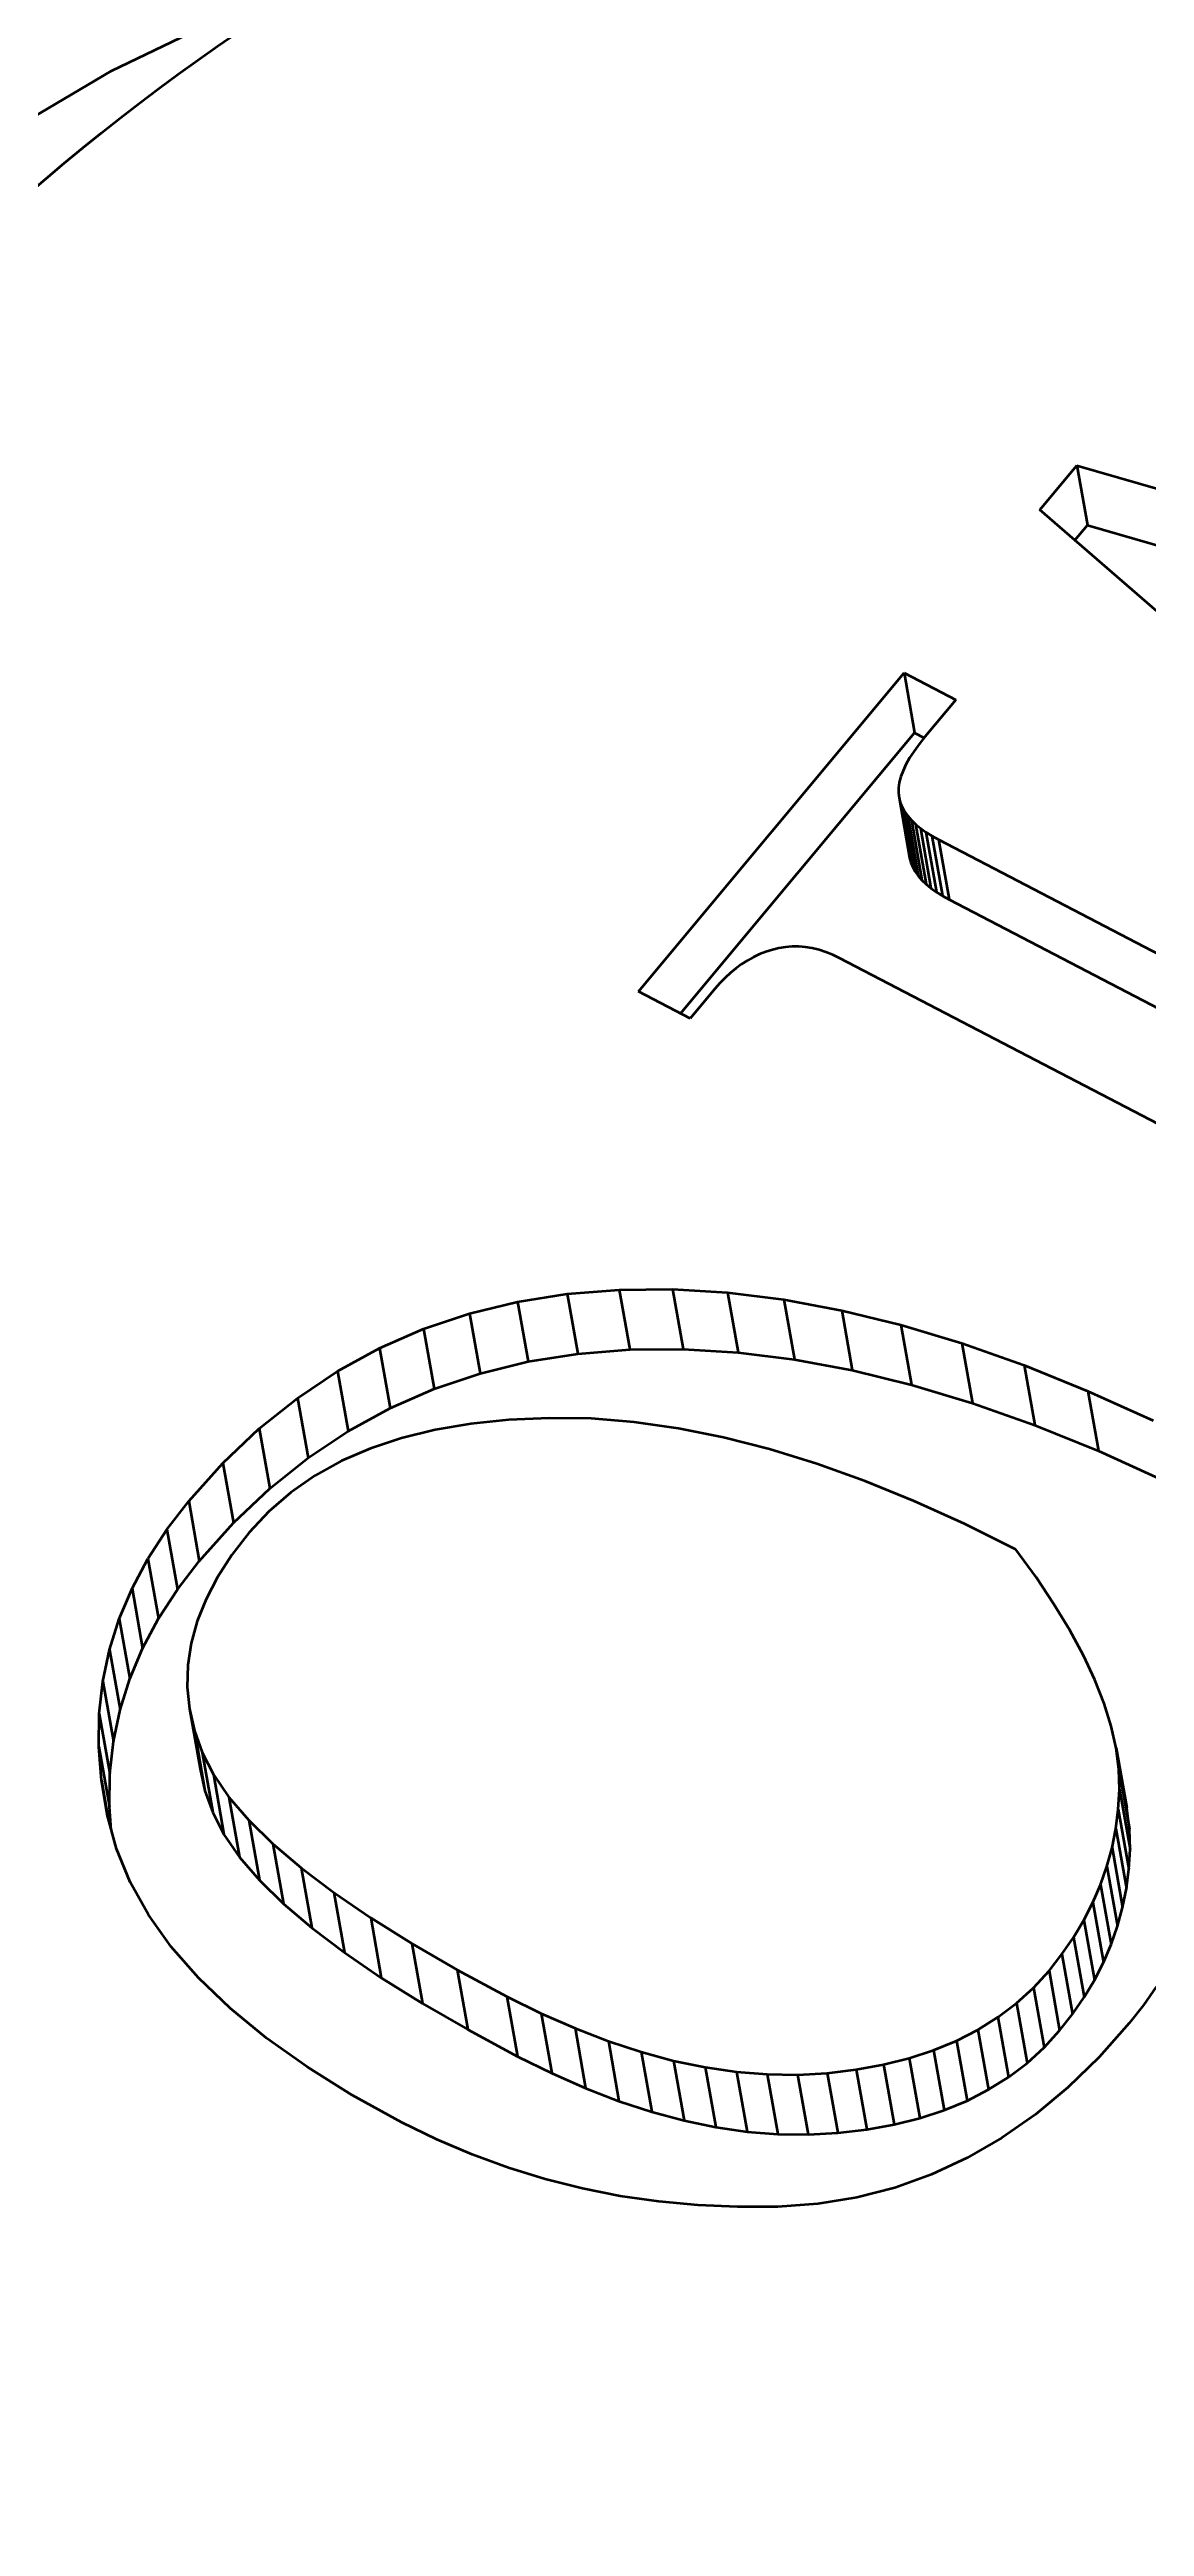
# Model space of a CAD drawing. Header units: millimetres. Extents: x 11035 to 42401, y -8968 to 2503.
# Drawn here: x 12296.46 to 12299.13, y 1730.7 to 1736.73 of the extents above; entities that cross this region are included whole.
import ezdxf

# ---------------------------------------------------------------- set-up
doc = ezdxf.new("R2010")
doc.units = ezdxf.units.MM
doc.layers.add('word_dim', color=253, linetype='Continuous')
doc.styles.get("Standard").update_dxf_attribs({"font": 'romans.shx', "bigfont": 'bigfont.shx'})
doc.dimstyles.new('RS1-4', dxfattribs={"dimscale": 4, "dimtxt": 3.5, "dimasz": 3, "dimexe": 1, "dimexo": 0, "dimgap": 1, "dimtad": 3, "dimdsep": 46, "dimtxsty": 'Standard', "dimblk1": 'OPEN', "dimblk2": 'OPEN', "dimsah": 1, "dimcen": 0, "dimclrd": 256, "dimclre": 256, "dimclrt": 3, "dimadec": 0, "dimazin": 0, "dimtfac": 1, "dimtmove": 0, "dimatfit": 3, "dimldrblk": 'OPEN', "dimfxl": 0, "dimtolj": 1, "dimtzin": 0, "dimarcsym": 0})

# ---------------------------------------------------------------- blocks, each defined once
blk = doc.blocks.new('A$C5CD62552')
at = {"color": 7, "lineweight": 35, "ltscale": 0.003525}
blk.add_line((-0.4018, -268.7914), (-0.3115, -268.6831), dxfattribs=at)
at = {"color": 7, "lineweight": 35, "ltscale": 0.089873}
for p, q in [((-0.3115, -268.6831), (3.1421, -269.6811)), ((-0.2857, -268.829), (3.1679, -269.8269))]:
    blk.add_line(p, q, dxfattribs=at)
at = {"color": 7, "lineweight": 35, "ltscale": 0.003702}
for p, q in [((-0.3115, -268.6831), (-0.2857, -268.829)), ((-0.7326, -269.1885), (-0.7069, -269.3343)), ((-0.7448, -269.4928), (-0.7191, -269.6386)), ((-0.7417, -269.5042), (-0.7159, -269.6501)), ((-0.7312, -269.5263), (-0.7053, -269.6722)), ((-0.7237, -269.537), (-0.698, -269.6828)), ((-0.7148, -269.5473), (-0.6891, -269.6931)), ((-0.7046, -269.5573), (-0.6787, -269.7032)), ((-0.6927, -269.5671), (-0.667, -269.7129)), ((-0.6795, -269.5766), (-0.6537, -269.7224)), ((-0.6488, -269.5947), (-0.623, -269.7405)), ((-1.5525, -270.701), (-1.5266, -270.8468)), ((-1.4264, -270.6908), (-1.4006, -270.8366)), ((-1.1626, -270.6979), (-1.1367, -270.8437)), ((-1.7902, -270.7488), (-1.7645, -270.8946)), ((-1.6737, -270.7203), (-1.6479, -270.8661)), ((-1.0252, -270.7151), (-0.9995, -270.8609)), ((-0.8844, -270.7414), (-0.8586, -270.8872)), ((-1.9022, -270.7865), (-1.8764, -270.9323)), ((-0.74, -270.7768), (-0.7141, -270.9226)), ((-0.5919, -270.8214), (-0.5661, -270.9672))]:
    blk.add_line(p, q, dxfattribs=at)
at = {"color": 7, "lineweight": 35, "ltscale": 0.084054}
blk.add_line((2.1372, -270.9953), (-0.4018, -268.7914), dxfattribs=at)
at = {"color": 7, "lineweight": 35, "ltscale": 0.001195}
blk.add_line((-0.3164, -268.8656), (-0.2857, -268.829), dxfattribs=at)
at = {"color": 7, "lineweight": 35, "ltscale": 0.025256}
blk.add_line((-1.3795, -269.9645), (-0.7326, -269.1885), dxfattribs=at)
at = {"color": 7, "lineweight": 35, "ltscale": 0.003559}
blk.add_line((-0.7326, -269.1885), (-0.6064, -269.2543), dxfattribs=at)
at = {"color": 7, "lineweight": 35, "ltscale": 0.002936}
blk.add_line((-0.6064, -269.2543), (-0.6816, -269.3445), dxfattribs=at)
at = {"color": 7, "lineweight": 35, "ltscale": 0.022251}
blk.add_line((-1.2767, -270.018), (-0.7069, -269.3343), dxfattribs=at)
at = {"color": 7, "lineweight": 35, "ltscale": 0.00049051}
blk.add_line((-0.7082, -269.3793), (-0.719, -269.3957), dxfattribs=at)
at = {"color": 7, "lineweight": 35, "ltscale": 0.000528615}
blk.add_line((-0.6958, -269.3622), (-0.7082, -269.3793), dxfattribs=at)
at = {"color": 7, "lineweight": 35, "ltscale": 0.000664059}
blk.add_line((-0.7069, -269.3343), (-0.6833, -269.3466), dxfattribs=at)
at = {"color": 7, "lineweight": 35, "ltscale": 0.000566683}
blk.add_line((-0.6816, -269.3445), (-0.6958, -269.3622), dxfattribs=at)
at = {"color": 7, "lineweight": 35, "ltscale": 0.000386831}
blk.add_line((-0.7351, -269.4267), (-0.7406, -269.4412), dxfattribs=at)
at = {"color": 7, "lineweight": 35, "ltscale": 0.000420448}
blk.add_line((-0.7279, -269.4115), (-0.7351, -269.4267), dxfattribs=at)
at = {"color": 7, "lineweight": 35, "ltscale": 0.000453669}
blk.add_line((-0.719, -269.3957), (-0.7279, -269.4115), dxfattribs=at)
at = {"color": 7, "lineweight": 35, "ltscale": 0.00031439}
blk.add_line((-0.7462, -269.4683), (-0.7464, -269.4809), dxfattribs=at)
at = {"color": 7, "lineweight": 35, "ltscale": 0.00030018}
blk.add_line((-0.7464, -269.4809), (-0.7448, -269.4928), dxfattribs=at)
at = {"color": 7, "lineweight": 35, "ltscale": 0.000334697}
blk.add_line((-0.7442, -269.4551), (-0.7462, -269.4683), dxfattribs=at)
at = {"color": 7, "lineweight": 35, "ltscale": 0.000297636}
for p, q in [((-0.7448, -269.4928), (-0.7417, -269.5042)), ((-0.7191, -269.6386), (-0.7159, -269.6501))]:
    blk.add_line(p, q, dxfattribs=at)
at = {"color": 7, "lineweight": 35, "ltscale": 0.00035827}
blk.add_line((-0.7406, -269.4412), (-0.7442, -269.4551), dxfattribs=at)
at = {"color": 7, "lineweight": 35, "ltscale": 0.000301202}
blk.add_line((-0.7417, -269.5042), (-0.7371, -269.5154), dxfattribs=at)
at = {"color": 7, "lineweight": 35, "ltscale": 0.000311388}
blk.add_line((-0.7371, -269.5154), (-0.7312, -269.5263), dxfattribs=at)
at = {"color": 7, "lineweight": 35, "ltscale": 0.003703}
for p, q in [((-0.7371, -269.5154), (-0.7114, -269.6613)), ((-0.6648, -269.5857), (-0.639, -269.7316)), ((-1.2962, -270.6897), (-1.2705, -270.8356)), ((-0.2851, -270.9378), (-0.2594, -271.0837)), ((-2.3025, -271.0293), (-2.2767, -271.1752)), ((-2.5737, -271.3461), (-2.5479, -271.492)), ((-2.6433, -271.4926), (-2.6175, -271.6385)), ((-2.6831, -271.6453), (-2.6573, -271.7912)), ((-2.4604, -271.7653), (-2.4347, -271.9112)), ((-2.4141, -271.872), (-2.3884, -272.0179)), ((-2.3281, -271.9831), (-2.3023, -272.1289)), ((-2.2695, -272.0406), (-2.2437, -272.1864)), ((-0.226, -272.0501), (-0.2003, -272.196)), ((-2.2005, -272.0994), (-2.1748, -272.2453)), ((-2.0312, -272.2207), (-2.0055, -272.3666)), ((-0.3198, -272.2685), (-0.294, -272.4143)), ((-0.2946, -272.2266), (-0.2689, -272.3725)), ((-0.3481, -272.3095), (-0.3224, -272.4554)), ((-1.8204, -272.3472), (-1.7946, -272.4931)), ((-0.3796, -272.3496), (-0.3538, -272.4955)), ((-1.5335, -272.49), (-1.5078, -272.6359)), ((-0.504, -272.4631), (-0.4782, -272.6089)), ((-1.4525, -272.5213), (-1.4267, -272.6672)), ((-1.3726, -272.5475), (-1.3469, -272.6934)), ((-1.294, -272.5688), (-1.2683, -272.7146)), ((-0.6048, -272.5203), (-0.5791, -272.6662)), ((-1.2166, -272.5849), (-1.1909, -272.7308)), ((-1.1405, -272.596), (-1.1147, -272.7419)), ((-1.0655, -272.602), (-1.0398, -272.7478))]:
    blk.add_line(p, q, dxfattribs=at)
at = {"color": 7, "lineweight": 35, "ltscale": 0.000324263}
blk.add_line((-0.7312, -269.5263), (-0.7237, -269.537), dxfattribs=at)
at = {"color": 7, "lineweight": 35, "ltscale": 0.000340777}
for p, q in [((-0.7237, -269.537), (-0.7148, -269.5473)), ((-0.698, -269.6828), (-0.6891, -269.6931))]:
    blk.add_line(p, q, dxfattribs=at)
at = {"color": 7, "lineweight": 35, "ltscale": 0.000359308}
blk.add_line((-0.7148, -269.5473), (-0.7046, -269.5573), dxfattribs=at)
at = {"color": 7, "lineweight": 35, "ltscale": 0.000383709}
blk.add_line((-0.7046, -269.5573), (-0.6927, -269.5671), dxfattribs=at)
at = {"color": 7, "lineweight": 35, "ltscale": 0.000405669}
blk.add_line((-0.6927, -269.5671), (-0.6795, -269.5766), dxfattribs=at)
at = {"color": 7, "lineweight": 35, "ltscale": 0.000434444}
blk.add_line((-0.6795, -269.5766), (-0.6648, -269.5857), dxfattribs=at)
at = {"color": 7, "lineweight": 35, "ltscale": 0.000458407}
blk.add_line((-0.6648, -269.5857), (-0.6488, -269.5947), dxfattribs=at)
at = {"color": 7, "lineweight": 35, "ltscale": 0.0777}
for p, q in [((-0.6488, -269.5947), (2.1072, -271.0314)), ((-0.623, -269.7405), (2.133, -271.1773))]:
    blk.add_line(p, q, dxfattribs=at)
at = {"color": 7, "lineweight": 35, "ltscale": 0.000302617}
blk.add_line((-0.7159, -269.6501), (-0.7114, -269.6613), dxfattribs=at)
at = {"color": 7, "lineweight": 35, "ltscale": 0.000311534}
blk.add_line((-0.7114, -269.6613), (-0.7053, -269.6722), dxfattribs=at)
at = {"color": 7, "lineweight": 35, "ltscale": 0.00032252}
blk.add_line((-0.7053, -269.6722), (-0.698, -269.6828), dxfattribs=at)
at = {"color": 7, "lineweight": 35, "ltscale": 0.000361492}
blk.add_line((-0.6891, -269.6931), (-0.6787, -269.7032), dxfattribs=at)
at = {"color": 7, "lineweight": 35, "ltscale": 0.00038136}
blk.add_line((-0.6787, -269.7032), (-0.667, -269.7129), dxfattribs=at)
at = {"color": 7, "lineweight": 35, "ltscale": 0.000408152}
blk.add_line((-0.667, -269.7129), (-0.6537, -269.7224), dxfattribs=at)
at = {"color": 7, "lineweight": 35, "ltscale": 0.000432664}
blk.add_line((-0.6537, -269.7224), (-0.639, -269.7316), dxfattribs=at)
at = {"color": 7, "lineweight": 35, "ltscale": 0.000457662}
blk.add_line((-0.639, -269.7316), (-0.623, -269.7405), dxfattribs=at)
at = {"color": 7, "lineweight": 35, "ltscale": 0.000413547}
blk.add_line((-1.0532, -269.8628), (-1.0689, -269.8678), dxfattribs=at)
at = {"color": 7, "lineweight": 35, "ltscale": 0.0004119}
blk.add_line((-1.0372, -269.8588), (-1.0532, -269.8628), dxfattribs=at)
at = {"color": 7, "lineweight": 35, "ltscale": 0.000405129}
blk.add_line((-1.0212, -269.8562), (-1.0372, -269.8588), dxfattribs=at)
at = {"color": 7, "lineweight": 35, "ltscale": 0.000407147}
blk.add_line((-1.005, -269.8549), (-1.0212, -269.8562), dxfattribs=at)
at = {"color": 7, "lineweight": 35, "ltscale": 0.000405887}
blk.add_line((-0.9887, -269.855), (-1.005, -269.8549), dxfattribs=at)
at = {"color": 7, "lineweight": 35, "ltscale": 0.000410439}
blk.add_line((-0.9724, -269.8564), (-0.9887, -269.855), dxfattribs=at)
at = {"color": 7, "lineweight": 35, "ltscale": 0.00041441}
blk.add_line((-0.956, -269.859), (-0.9724, -269.8564), dxfattribs=at)
at = {"color": 7, "lineweight": 35, "ltscale": 0.000427445}
blk.add_line((-0.9394, -269.8631), (-0.956, -269.859), dxfattribs=at)
at = {"color": 7, "lineweight": 35, "ltscale": 0.000436692}
blk.add_line((-0.9228, -269.8686), (-0.9394, -269.8631), dxfattribs=at)
at = {"color": 7, "lineweight": 35, "ltscale": 0.000440554}
blk.add_line((-1.1552, -269.9192), (-1.1682, -269.9312), dxfattribs=at)
at = {"color": 7, "lineweight": 35, "ltscale": 0.000433736}
blk.add_line((-1.1418, -269.9082), (-1.1552, -269.9192), dxfattribs=at)
at = {"color": 7, "lineweight": 35, "ltscale": 0.000426976}
blk.add_line((-1.128, -269.8982), (-1.1418, -269.9082), dxfattribs=at)
at = {"color": 7, "lineweight": 35, "ltscale": 0.000419902}
blk.add_line((-1.1139, -269.8891), (-1.128, -269.8982), dxfattribs=at)
at = {"color": 7, "lineweight": 35, "ltscale": 0.000417946}
blk.add_line((-1.0992, -269.8811), (-1.1139, -269.8891), dxfattribs=at)
at = {"color": 7, "lineweight": 35, "ltscale": 0.000412905}
blk.add_line((-1.0843, -269.8739), (-1.0992, -269.8811), dxfattribs=at)
at = {"color": 7, "lineweight": 35, "ltscale": 0.000413691}
blk.add_line((-1.0689, -269.8678), (-1.0843, -269.8739), dxfattribs=at)
at = {"color": 7, "lineweight": 35, "ltscale": 0.000448268}
blk.add_line((-0.9062, -269.8753), (-0.9228, -269.8686), dxfattribs=at)
at = {"color": 7, "lineweight": 35, "ltscale": 0.000466829}
blk.add_line((-0.8894, -269.8834), (-0.9062, -269.8753), dxfattribs=at)
at = {"color": 7, "lineweight": 35, "ltscale": 0.084815}
blk.add_line((2.1189, -271.4518), (-0.8894, -269.8834), dxfattribs=at)
at = {"color": 7, "lineweight": 35, "ltscale": 0.003561}
blk.add_line((-1.2531, -270.0303), (-1.3795, -269.9645), dxfattribs=at)
at = {"color": 7, "lineweight": 35, "ltscale": 0.002347}
blk.add_line((-1.1931, -269.9582), (-1.2531, -270.0303), dxfattribs=at)
at = {"color": 7, "lineweight": 35, "ltscale": 0.00046393}
blk.add_line((-1.1809, -269.9442), (-1.1931, -269.9582), dxfattribs=at)
at = {"color": 7, "lineweight": 35, "ltscale": 0.000454274}
blk.add_line((-1.1682, -269.9312), (-1.1809, -269.9442), dxfattribs=at)
at = {"color": 7, "lineweight": 35, "ltscale": 0.003069}
blk.add_line((-1.6737, -270.7203), (-1.5525, -270.701), dxfattribs=at)
at = {"color": 7, "lineweight": 35, "ltscale": 0.003163}
blk.add_line((-1.5525, -270.701), (-1.4264, -270.6908), dxfattribs=at)
at = {"color": 7, "lineweight": 35, "ltscale": 0.003253}
for p, q in [((-1.4264, -270.6908), (-1.2962, -270.6897)), ((-1.4006, -270.8366), (-1.2705, -270.8356))]:
    blk.add_line(p, q, dxfattribs=at)
at = {"color": 7, "lineweight": 35, "ltscale": 0.003348}
blk.add_line((-1.2962, -270.6897), (-1.1626, -270.6979), dxfattribs=at)
at = {"color": 7, "lineweight": 35, "ltscale": 0.00346}
blk.add_line((-1.1626, -270.6979), (-1.0252, -270.7151), dxfattribs=at)
at = {"color": 7, "lineweight": 35, "ltscale": 0.002953}
for p, q in [((-1.9022, -270.7865), (-1.7902, -270.7488)), ((-1.8764, -270.9323), (-1.7645, -270.8946))]:
    blk.add_line(p, q, dxfattribs=at)
at = {"color": 7, "lineweight": 35, "ltscale": 0.003001}
for p, q in [((-1.7902, -270.7488), (-1.6737, -270.7203)), ((-1.7645, -270.8946), (-1.6479, -270.8661))]:
    blk.add_line(p, q, dxfattribs=at)
at = {"color": 7, "lineweight": 35, "ltscale": 0.003583}
for p, q in [((-1.0252, -270.7151), (-0.8844, -270.7414)), ((-0.9995, -270.8609), (-0.8586, -270.8872))]:
    blk.add_line(p, q, dxfattribs=at)
at = {"color": 7, "lineweight": 35, "ltscale": 0.003717}
blk.add_line((-0.8844, -270.7414), (-0.74, -270.7768), dxfattribs=at)
at = {"color": 7, "lineweight": 35, "ltscale": 0.002925}
blk.add_line((-2.0094, -270.8334), (-1.9022, -270.7865), dxfattribs=at)
at = {"color": 7, "lineweight": 35, "ltscale": 0.003866}
blk.add_line((-0.74, -270.7768), (-0.5919, -270.8214), dxfattribs=at)
at = {"color": 7, "lineweight": 35, "ltscale": 0.004018}
blk.add_line((-0.5919, -270.8214), (-0.4404, -270.875), dxfattribs=at)
at = {"color": 7, "lineweight": 35, "ltscale": 0.00292}
for p, q in [((-2.1118, -270.8896), (-2.0094, -270.8334)), ((-2.0859, -271.0354), (-1.9835, -270.9793))]:
    blk.add_line(p, q, dxfattribs=at)
at = {"color": 7, "lineweight": 35, "ltscale": 0.003704}
for p, q in [((-2.0094, -270.8334), (-1.9835, -270.9793)), ((-0.4404, -270.875), (-0.4145, -271.0209)), ((-2.1118, -270.8896), (-2.0859, -271.0354)), ((-2.3908, -271.113), (-2.365, -271.2588)), ((-2.4743, -271.2058), (-2.4485, -271.3517)), ((-2.5278, -271.2752), (-2.5019, -271.4211)), ((-2.6123, -271.4186), (-2.5864, -271.5645)), ((-2.667, -271.5682), (-2.6411, -271.714)), ((-2.6919, -271.724), (-2.666, -271.8699)), ((-2.4726, -271.7121), (-2.4467, -271.8579)), ((-2.6931, -271.8042), (-2.6672, -271.9501)), ((-2.3764, -271.9269), (-2.3505, -272.0728)), ((-0.2385, -272.0955), (-0.2126, -272.2414)), ((-0.2728, -272.1838), (-0.2469, -272.3296)), ((-1.9311, -272.2834), (-1.9052, -272.4292)), ((-0.4176, -272.3912), (-0.3917, -272.537)), ((-1.6994, -272.4124), (-1.6735, -272.5583)), ((-1.6159, -272.4538), (-1.5901, -272.5996)), ((-0.7199, -272.5628), (-0.6941, -272.7087)), ((-0.6606, -272.5434), (-0.6347, -272.6892)), ((-0.8493, -272.5906), (-0.8235, -272.7365)), ((-0.7829, -272.5785), (-0.757, -272.7244))]:
    blk.add_line(p, q, dxfattribs=at)
at = {"color": 7, "lineweight": 35, "ltscale": 0.003072}
blk.add_line((-1.6479, -270.8661), (-1.5266, -270.8468), dxfattribs=at)
at = {"color": 7, "lineweight": 35, "ltscale": 0.00316}
blk.add_line((-1.5266, -270.8468), (-1.4006, -270.8366), dxfattribs=at)
at = {"color": 7, "lineweight": 35, "ltscale": 0.003351}
blk.add_line((-1.2705, -270.8356), (-1.1367, -270.8437), dxfattribs=at)
at = {"color": 7, "lineweight": 35, "ltscale": 0.003457}
blk.add_line((-1.1367, -270.8437), (-0.9995, -270.8609), dxfattribs=at)
at = {"color": 7, "lineweight": 35, "ltscale": 0.00372}
blk.add_line((-0.8586, -270.8872), (-0.7141, -270.9226), dxfattribs=at)
at = {"color": 7, "lineweight": 35, "ltscale": 0.004187}
blk.add_line((-0.4404, -270.875), (-0.2851, -270.9378), dxfattribs=at)
at = {"color": 7, "lineweight": 35, "ltscale": 0.002937}
blk.add_line((-2.2094, -270.9549), (-2.1118, -270.8896), dxfattribs=at)
at = {"color": 7, "lineweight": 35, "ltscale": 0.002922}
blk.add_line((-1.9835, -270.9793), (-1.8764, -270.9323), dxfattribs=at)
at = {"color": 7, "lineweight": 35, "ltscale": 0.003863}
blk.add_line((-0.7141, -270.9226), (-0.5661, -270.9672), dxfattribs=at)
at = {"color": 7, "lineweight": 35, "ltscale": 0.004355}
blk.add_line((-0.2851, -270.9378), (-0.1264, -271.0097), dxfattribs=at)
at = {"color": 7, "lineweight": 35, "ltscale": 0.002979}
blk.add_line((-2.3025, -271.0293), (-2.2094, -270.9549), dxfattribs=at)
at = {"color": 7, "lineweight": 35, "ltscale": 0.0037}
for p, q in [((-2.2094, -270.9549), (-2.1837, -271.1006)), ((-0.2162, -271.8074), (-0.1904, -271.9532)), ((-0.2094, -271.8589), (-0.1837, -272.0047)), ((-0.2169, -272.0038), (-0.1911, -272.1496)), ((-0.254, -272.1402), (-0.2282, -272.2859)), ((-2.1211, -272.1595), (-2.0953, -272.3052)), ((-0.4589, -272.429), (-0.4332, -272.5747)), ((-0.5526, -272.4936), (-0.5268, -272.6393))]:
    blk.add_line(p, q, dxfattribs=at)
at = {"color": 7, "lineweight": 35, "ltscale": 0.002329}
blk.add_line((-1.6947, -271.0077), (-1.7873, -271.0173), dxfattribs=at)
at = {"color": 7, "lineweight": 35, "ltscale": 0.002459}
blk.add_line((-1.5964, -271.0034), (-1.6947, -271.0077), dxfattribs=at)
at = {"color": 7, "lineweight": 35, "ltscale": 0.002558}
blk.add_line((-1.4941, -271.005), (-1.5964, -271.0034), dxfattribs=at)
at = {"color": 7, "lineweight": 35, "ltscale": 0.002627}
blk.add_line((-1.3894, -271.0135), (-1.4941, -271.005), dxfattribs=at)
at = {"color": 7, "lineweight": 35, "ltscale": 0.004021}
blk.add_line((-0.5661, -270.9672), (-0.4145, -271.0209), dxfattribs=at)
at = {"color": 7, "lineweight": 35, "ltscale": 0.003042}
blk.add_line((-2.3908, -271.113), (-2.3025, -271.0293), dxfattribs=at)
at = {"color": 7, "lineweight": 35, "ltscale": 0.002938}
blk.add_line((-2.1837, -271.1006), (-2.0859, -271.0354), dxfattribs=at)
at = {"color": 7, "lineweight": 35, "ltscale": 0.001998}
blk.add_line((-1.9558, -271.0522), (-2.0316, -271.0774), dxfattribs=at)
at = {"color": 7, "lineweight": 35, "ltscale": 0.002096}
blk.add_line((-1.8744, -271.0321), (-1.9558, -271.0522), dxfattribs=at)
at = {"color": 7, "lineweight": 35, "ltscale": 0.002207}
blk.add_line((-1.7873, -271.0173), (-1.8744, -271.0321), dxfattribs=at)
at = {"color": 7, "lineweight": 35, "ltscale": 0.002709}
blk.add_line((-1.2821, -271.0286), (-1.3894, -271.0135), dxfattribs=at)
at = {"color": 7, "lineweight": 35, "ltscale": 0.002801}
blk.add_line((-1.1722, -271.0506), (-1.2821, -271.0286), dxfattribs=at)
at = {"color": 7, "lineweight": 35, "ltscale": 0.002898}
blk.add_line((-1.0599, -271.0793), (-1.1722, -271.0506), dxfattribs=at)
at = {"color": 7, "lineweight": 35, "ltscale": 0.004184}
blk.add_line((-0.4145, -271.0209), (-0.2594, -271.0837), dxfattribs=at)
at = {"color": 7, "lineweight": 35, "ltscale": 0.003123}
for p, q in [((-2.4743, -271.2058), (-2.3908, -271.113)), ((-2.4485, -271.3517), (-2.365, -271.2588))]:
    blk.add_line(p, q, dxfattribs=at)
at = {"color": 7, "lineweight": 35, "ltscale": 0.002981}
blk.add_line((-2.2767, -271.1752), (-2.1837, -271.1006), dxfattribs=at)
at = {"color": 7, "lineweight": 35, "ltscale": 0.001848}
blk.add_line((-2.1019, -271.1081), (-2.1666, -271.1438), dxfattribs=at)
at = {"color": 7, "lineweight": 35, "ltscale": 0.001917}
blk.add_line((-2.0316, -271.0774), (-2.1019, -271.1081), dxfattribs=at)
at = {"color": 7, "lineweight": 35, "ltscale": 0.003005}
blk.add_line((-0.945, -271.1147), (-1.0599, -271.0793), dxfattribs=at)
at = {"color": 7, "lineweight": 35, "ltscale": 0.00312}
blk.add_line((-0.8276, -271.1569), (-0.945, -271.1147), dxfattribs=at)
at = {"color": 7, "lineweight": 35, "ltscale": 0.004358}
blk.add_line((-0.2594, -271.0837), (-0.1005, -271.1556), dxfattribs=at)
at = {"color": 7, "lineweight": 35, "ltscale": 0.003039}
blk.add_line((-2.365, -271.2588), (-2.2767, -271.1752), dxfattribs=at)
at = {"color": 7, "lineweight": 35, "ltscale": 0.00177}
blk.add_line((-2.2257, -271.1849), (-2.2793, -271.2311), dxfattribs=at)
at = {"color": 7, "lineweight": 35, "ltscale": 0.001798}
blk.add_line((-2.1666, -271.1438), (-2.2257, -271.1849), dxfattribs=at)
at = {"color": 7, "lineweight": 35, "ltscale": 0.003236}
blk.add_line((-0.7077, -271.2057), (-0.8276, -271.1569), dxfattribs=at)
at = {"color": 7, "lineweight": 35, "ltscale": 0.002189}
for p, q in [((-2.5278, -271.2752), (-2.4743, -271.2058)), ((-2.5019, -271.4211), (-2.4485, -271.3517))]:
    blk.add_line(p, q, dxfattribs=at)
at = {"color": 7, "lineweight": 35, "ltscale": 0.001758}
blk.add_line((-2.2793, -271.2311), (-2.3271, -271.2826), dxfattribs=at)
at = {"color": 7, "lineweight": 35, "ltscale": 0.003366}
blk.add_line((-0.5852, -271.2615), (-0.7077, -271.2057), dxfattribs=at)
at = {"color": 7, "lineweight": 35, "ltscale": 0.002112}
for p, q in [((-2.5737, -271.3461), (-2.5278, -271.2752)), ((-2.6732, -271.9695), (-2.6869, -271.8861))]:
    blk.add_line(p, q, dxfattribs=at)
at = {"color": 7, "lineweight": 35, "ltscale": 0.001708}
blk.add_line((-2.3271, -271.2826), (-2.3689, -271.3367), dxfattribs=at)
at = {"color": 7, "lineweight": 35, "ltscale": 0.00349}
blk.add_line((-0.4603, -271.3239), (-0.5852, -271.2615), dxfattribs=at)
at = {"color": 7, "lineweight": 35, "ltscale": 0.002053}
blk.add_line((-2.6123, -271.4186), (-2.5737, -271.3461), dxfattribs=at)
at = {"color": 7, "lineweight": 35, "ltscale": 0.001608}
blk.add_line((-2.3689, -271.3367), (-2.4039, -271.3907), dxfattribs=at)
at = {"color": 7, "lineweight": 35, "ltscale": 0.002084}
blk.add_line((-0.4112, -271.3913), (-0.4603, -271.3239), dxfattribs=at)
at = {"color": 7, "lineweight": 35, "ltscale": 0.002005}
for p, q in [((-2.6433, -271.4926), (-2.6123, -271.4186)), ((-2.6931, -271.8042), (-2.6919, -271.724)), ((-2.6672, -271.9501), (-2.666, -271.8699))]:
    blk.add_line(p, q, dxfattribs=at)
at = {"color": 7, "lineweight": 35, "ltscale": 0.002114}
blk.add_line((-2.5479, -271.492), (-2.5019, -271.4211), dxfattribs=at)
at = {"color": 7, "lineweight": 35, "ltscale": 0.001519}
blk.add_line((-2.4039, -271.3907), (-2.4321, -271.4445), dxfattribs=at)
at = {"color": 7, "lineweight": 35, "ltscale": 0.001967}
blk.add_line((-0.3675, -271.4567), (-0.4112, -271.3913), dxfattribs=at)
at = {"color": 7, "lineweight": 35, "ltscale": 0.002052}
for p, q in [((-2.5864, -271.5645), (-2.5479, -271.492)), ((-2.3281, -271.9831), (-2.2695, -272.0406)), ((-2.3023, -272.1289), (-2.2437, -272.1864))]:
    blk.add_line(p, q, dxfattribs=at)
at = {"color": 7, "lineweight": 35, "ltscale": 0.00145}
blk.add_line((-2.4321, -271.4445), (-2.4537, -271.4983), dxfattribs=at)
at = {"color": 7, "lineweight": 35, "ltscale": 0.001853}
blk.add_line((-0.3291, -271.5201), (-0.3675, -271.4567), dxfattribs=at)
at = {"color": 7, "lineweight": 35, "ltscale": 0.00198}
for p, q in [((-2.667, -271.5682), (-2.6433, -271.4926)), ((-2.666, -271.8699), (-2.6573, -271.7912))]:
    blk.add_line(p, q, dxfattribs=at)
at = {"color": 7, "lineweight": 35, "ltscale": 0.001352}
blk.add_line((-2.4685, -271.5519), (-2.4766, -271.6054), dxfattribs=at)
at = {"color": 7, "lineweight": 35, "ltscale": 0.00139}
blk.add_line((-2.4537, -271.4983), (-2.4685, -271.5519), dxfattribs=at)
at = {"color": 7, "lineweight": 35, "ltscale": 0.001745}
blk.add_line((-0.2959, -271.5815), (-0.3291, -271.5201), dxfattribs=at)
at = {"color": 7, "lineweight": 35, "ltscale": 0.00197}
blk.add_line((-2.6831, -271.6453), (-2.667, -271.5682), dxfattribs=at)
at = {"color": 7, "lineweight": 35, "ltscale": 0.002006}
blk.add_line((-2.6175, -271.6385), (-2.5864, -271.5645), dxfattribs=at)
at = {"color": 7, "lineweight": 35, "ltscale": 0.001337}
for p, q in [((-2.4766, -271.6054), (-2.478, -271.6589)), ((-2.478, -271.6589), (-2.4726, -271.7121))]:
    blk.add_line(p, q, dxfattribs=at)
at = {"color": 7, "lineweight": 35, "ltscale": 0.001641}
blk.add_line((-0.268, -271.6409), (-0.2959, -271.5815), dxfattribs=at)
at = {"color": 7, "lineweight": 35, "ltscale": 0.001981}
blk.add_line((-2.6919, -271.724), (-2.6831, -271.6453), dxfattribs=at)
at = {"color": 7, "lineweight": 35, "ltscale": 0.001979}
blk.add_line((-2.6411, -271.714), (-2.6175, -271.6385), dxfattribs=at)
at = {"color": 7, "lineweight": 35, "ltscale": 0.001544}
blk.add_line((-0.2454, -271.6984), (-0.268, -271.6409), dxfattribs=at)
at = {"color": 7, "lineweight": 35, "ltscale": 0.001971}
blk.add_line((-2.6573, -271.7912), (-2.6411, -271.714), dxfattribs=at)
at = {"color": 7, "lineweight": 35, "ltscale": 0.001365}
for p, q in [((-2.4726, -271.7121), (-2.4604, -271.7653)), ((-0.1185, -272.389), (-0.1499, -272.4336))]:
    blk.add_line(p, q, dxfattribs=at)
at = {"color": 7, "lineweight": 35, "ltscale": 0.001451}
blk.add_line((-0.2282, -271.7538), (-0.2454, -271.6984), dxfattribs=at)
at = {"color": 7, "lineweight": 35, "ltscale": 0.001408}
blk.add_line((-2.4604, -271.7653), (-2.4416, -271.8184), dxfattribs=at)
at = {"color": 7, "lineweight": 35, "ltscale": 0.001373}
blk.add_line((-0.2162, -271.8074), (-0.2282, -271.7538), dxfattribs=at)
at = {"color": 7, "lineweight": 35, "ltscale": 0.002054}
blk.add_line((-2.6869, -271.8861), (-2.6931, -271.8042), dxfattribs=at)
at = {"color": 7, "lineweight": 35, "ltscale": 0.001505}
blk.add_line((-2.4416, -271.8184), (-2.4141, -271.872), dxfattribs=at)
at = {"color": 7, "lineweight": 35, "ltscale": 0.003701}
for p, q in [((-2.4416, -271.8184), (-2.4157, -271.9641)), ((-0.2081, -271.9085), (-0.1822, -272.0542)), ((-0.2109, -271.9566), (-0.185, -272.1023)), ((-0.9919, -272.6031), (-0.966, -272.7488)), ((-0.9194, -272.599), (-0.8935, -272.7448))]:
    blk.add_line(p, q, dxfattribs=at)
at = {"color": 7, "lineweight": 35, "ltscale": 0.001299}
for p, q in [((-0.2094, -271.8589), (-0.2162, -271.8074)), ((-0.1837, -272.0047), (-0.1904, -271.9532))]:
    blk.add_line(p, q, dxfattribs=at)
at = {"color": 7, "lineweight": 35, "ltscale": 0.002402}
for p, q in [((-2.6869, -271.8861), (-2.6701, -271.9808)), ((-0.8474, -272.9021), (-0.9422, -272.9175))]:
    blk.add_line(p, q, dxfattribs=at)
at = {"color": 7, "lineweight": 35, "ltscale": 0.001364}
blk.add_line((-2.4467, -271.8579), (-2.4347, -271.9112), dxfattribs=at)
at = {"color": 7, "lineweight": 35, "ltscale": 0.001406}
for p, q in [((-2.4347, -271.9112), (-2.4157, -271.9641)), ((-0.4176, -272.3912), (-0.3796, -272.3496))]:
    blk.add_line(p, q, dxfattribs=at)
at = {"color": 7, "lineweight": 35, "ltscale": 0.001666}
blk.add_line((-2.4141, -271.872), (-2.3764, -271.9269), dxfattribs=at)
at = {"color": 7, "lineweight": 35, "ltscale": 0.001204}
for p, q in [((-0.2109, -271.9566), (-0.2081, -271.9085)), ((-0.185, -272.1023), (-0.1822, -272.0542)), ((-0.2689, -272.3725), (-0.2469, -272.3296))]:
    blk.add_line(p, q, dxfattribs=at)
at = {"color": 7, "lineweight": 35, "ltscale": 0.001239}
blk.add_line((-0.2081, -271.9085), (-0.2094, -271.8589), dxfattribs=at)
at = {"color": 7, "lineweight": 35, "ltscale": 0.002155}
blk.add_line((-2.6504, -272.0526), (-2.6732, -271.9695), dxfattribs=at)
at = {"color": 7, "lineweight": 35, "ltscale": 0.00142}
blk.add_line((-2.6629, -272.0068), (-2.6672, -271.9501), dxfattribs=at)
at = {"color": 7, "lineweight": 35, "ltscale": 0.001507}
blk.add_line((-2.4157, -271.9641), (-2.3884, -272.0179), dxfattribs=at)
at = {"color": 7, "lineweight": 35, "ltscale": 0.001852}
blk.add_line((-2.3764, -271.9269), (-2.3281, -271.9831), dxfattribs=at)
at = {"color": 7, "lineweight": 35, "ltscale": 0.00119}
blk.add_line((-0.2169, -272.0038), (-0.2109, -271.9566), dxfattribs=at)
at = {"color": 7, "lineweight": 35, "ltscale": 0.001668}
blk.add_line((-2.3884, -272.0179), (-2.3505, -272.0728), dxfattribs=at)
at = {"color": 7, "lineweight": 35, "ltscale": 0.001179}
blk.add_line((-0.226, -272.0501), (-0.2169, -272.0038), dxfattribs=at)
at = {"color": 7, "lineweight": 35, "ltscale": 0.00124}
blk.add_line((-0.1822, -272.0542), (-0.1837, -272.0047), dxfattribs=at)
at = {"color": 7, "lineweight": 35, "ltscale": 0.002203}
blk.add_line((-2.6167, -272.1341), (-2.6504, -272.0526), dxfattribs=at)
at = {"color": 7, "lineweight": 35, "ltscale": 0.00185}
blk.add_line((-2.3505, -272.0728), (-2.3023, -272.1289), dxfattribs=at)
at = {"color": 7, "lineweight": 35, "ltscale": 0.002266}
for p, q in [((-2.2695, -272.0406), (-2.2005, -272.0994)), ((-2.2437, -272.1864), (-2.1748, -272.2453))]:
    blk.add_line(p, q, dxfattribs=at)
at = {"color": 7, "lineweight": 35, "ltscale": 0.001182}
for p, q in [((-0.254, -272.1402), (-0.2385, -272.0955)), ((-0.2003, -272.196), (-0.1911, -272.1496))]:
    blk.add_line(p, q, dxfattribs=at)
at = {"color": 7, "lineweight": 35, "ltscale": 0.001177}
blk.add_line((-0.2385, -272.0955), (-0.226, -272.0501), dxfattribs=at)
at = {"color": 7, "lineweight": 35, "ltscale": 0.002282}
blk.add_line((-2.572, -272.2137), (-2.6167, -272.1341), dxfattribs=at)
at = {"color": 7, "lineweight": 35, "ltscale": 0.00249}
blk.add_line((-2.2005, -272.0994), (-2.1211, -272.1595), dxfattribs=at)
at = {"color": 7, "lineweight": 35, "ltscale": 0.001187}
blk.add_line((-0.2728, -272.1838), (-0.254, -272.1402), dxfattribs=at)
at = {"color": 7, "lineweight": 35, "ltscale": 0.001191}
blk.add_line((-0.1911, -272.1496), (-0.185, -272.1023), dxfattribs=at)
at = {"color": 7, "lineweight": 35, "ltscale": 0.002387}
blk.add_line((-2.5166, -272.2914), (-2.572, -272.2137), dxfattribs=at)
at = {"color": 7, "lineweight": 35, "ltscale": 0.002719}
blk.add_line((-2.1211, -272.1595), (-2.0312, -272.2207), dxfattribs=at)
at = {"color": 7, "lineweight": 35, "ltscale": 0.001202}
blk.add_line((-0.2946, -272.2266), (-0.2728, -272.1838), dxfattribs=at)
at = {"color": 7, "lineweight": 35, "ltscale": 0.001176}
blk.add_line((-0.2126, -272.2414), (-0.2003, -272.196), dxfattribs=at)
at = {"color": 7, "lineweight": 35, "ltscale": 0.002488}
blk.add_line((-2.1748, -272.2453), (-2.0953, -272.3052), dxfattribs=at)
at = {"color": 7, "lineweight": 35, "ltscale": 0.002952}
blk.add_line((-2.0312, -272.2207), (-1.9311, -272.2834), dxfattribs=at)
at = {"color": 7, "lineweight": 35, "ltscale": 0.001246}
for p, q in [((-0.3481, -272.3095), (-0.3198, -272.2685)), ((-0.3224, -272.4554), (-0.294, -272.4143))]:
    blk.add_line(p, q, dxfattribs=at)
at = {"color": 7, "lineweight": 35, "ltscale": 0.001221}
for p, q in [((-0.3198, -272.2685), (-0.2946, -272.2266)), ((-0.294, -272.4143), (-0.2689, -272.3725))]:
    blk.add_line(p, q, dxfattribs=at)
at = {"color": 7, "lineweight": 35, "ltscale": 0.00118}
blk.add_line((-0.2282, -272.2859), (-0.2126, -272.2414), dxfattribs=at)
at = {"color": 7, "lineweight": 35, "ltscale": 0.002519}
blk.add_line((-2.4502, -272.3672), (-2.5166, -272.2914), dxfattribs=at)
at = {"color": 7, "lineweight": 35, "ltscale": 0.002721}
blk.add_line((-2.0953, -272.3052), (-2.0055, -272.3666), dxfattribs=at)
at = {"color": 7, "lineweight": 35, "ltscale": 0.003195}
blk.add_line((-1.9311, -272.2834), (-1.8204, -272.3472), dxfattribs=at)
at = {"color": 7, "lineweight": 35, "ltscale": 0.001276}
for p, q in [((-0.3796, -272.3496), (-0.3481, -272.3095)), ((-0.3538, -272.4955), (-0.3224, -272.4554))]:
    blk.add_line(p, q, dxfattribs=at)
at = {"color": 7, "lineweight": 35, "ltscale": 0.001188}
blk.add_line((-0.2469, -272.3296), (-0.2282, -272.2859), dxfattribs=at)
at = {"color": 7, "lineweight": 35, "ltscale": 0.002676}
blk.add_line((-2.3729, -272.4413), (-2.4502, -272.3672), dxfattribs=at)
at = {"color": 7, "lineweight": 35, "ltscale": 0.002954}
blk.add_line((-2.0055, -272.3666), (-1.9052, -272.4292), dxfattribs=at)
at = {"color": 7, "lineweight": 35, "ltscale": 0.003435}
blk.add_line((-1.8204, -272.3472), (-1.6994, -272.4124), dxfattribs=at)
at = {"color": 7, "lineweight": 35, "ltscale": 0.001402}
for p, q in [((-0.4589, -272.429), (-0.4176, -272.3912)), ((-0.4332, -272.5747), (-0.3917, -272.537))]:
    blk.add_line(p, q, dxfattribs=at)
at = {"color": 7, "lineweight": 35, "ltscale": 0.002849}
blk.add_line((-2.2848, -272.5136), (-2.3729, -272.4413), dxfattribs=at)
at = {"color": 7, "lineweight": 35, "ltscale": 0.003193}
blk.add_line((-1.9052, -272.4292), (-1.7946, -272.4931), dxfattribs=at)
at = {"color": 7, "lineweight": 35, "ltscale": 0.00233}
for p, q in [((-1.6994, -272.4124), (-1.6159, -272.4538)), ((-1.6735, -272.5583), (-1.5901, -272.5996))]:
    blk.add_line(p, q, dxfattribs=at)
at = {"color": 7, "lineweight": 35, "ltscale": 0.002251}
blk.add_line((-1.6159, -272.4538), (-1.5335, -272.49), dxfattribs=at)
at = {"color": 7, "lineweight": 35, "ltscale": 0.001412}
blk.add_line((-0.504, -272.4631), (-0.4589, -272.429), dxfattribs=at)
at = {"color": 7, "lineweight": 35, "ltscale": 0.001393}
blk.add_line((-0.1499, -272.4336), (-0.1843, -272.4775), dxfattribs=at)
at = {"color": 7, "lineweight": 35, "ltscale": 0.003036}
blk.add_line((-2.1858, -272.5839), (-2.2848, -272.5136), dxfattribs=at)
at = {"color": 7, "lineweight": 35, "ltscale": 0.003438}
blk.add_line((-1.7946, -272.4931), (-1.6735, -272.5583), dxfattribs=at)
at = {"color": 7, "lineweight": 35, "ltscale": 0.002172}
for p, q in [((-1.5335, -272.49), (-1.4525, -272.5213)), ((-1.5078, -272.6359), (-1.4267, -272.6672))]:
    blk.add_line(p, q, dxfattribs=at)
at = {"color": 7, "lineweight": 35, "ltscale": 0.001467}
blk.add_line((-0.6048, -272.5203), (-0.5526, -272.4936), dxfattribs=at)
at = {"color": 7, "lineweight": 35, "ltscale": 0.001434}
blk.add_line((-0.5526, -272.4936), (-0.504, -272.4631), dxfattribs=at)
at = {"color": 7, "lineweight": 35, "ltscale": 0.001404}
blk.add_line((-0.3917, -272.537), (-0.3538, -272.4955), dxfattribs=at)
at = {"color": 7, "lineweight": 35, "ltscale": 0.00276}
blk.add_line((-0.1843, -272.4775), (-0.2578, -272.5599), dxfattribs=at)
at = {"color": 7, "lineweight": 35, "ltscale": 0.002101}
for p, q in [((-1.4525, -272.5213), (-1.3726, -272.5475)), ((-1.4267, -272.6672), (-1.3469, -272.6934))]:
    blk.add_line(p, q, dxfattribs=at)
at = {"color": 7, "lineweight": 35, "ltscale": 0.002036}
for p, q in [((-1.3726, -272.5475), (-1.294, -272.5688)), ((-1.3469, -272.6934), (-1.2683, -272.7146))]:
    blk.add_line(p, q, dxfattribs=at)
at = {"color": 7, "lineweight": 35, "ltscale": 0.001976}
for p, q in [((-1.294, -272.5688), (-1.2166, -272.5849)), ((-1.2683, -272.7146), (-1.1909, -272.7308))]:
    blk.add_line(p, q, dxfattribs=at)
at = {"color": 7, "lineweight": 35, "ltscale": 0.001623}
for p, q in [((-0.7829, -272.5785), (-0.7199, -272.5628)), ((-0.757, -272.7244), (-0.6941, -272.7087))]:
    blk.add_line(p, q, dxfattribs=at)
at = {"color": 7, "lineweight": 35, "ltscale": 0.001561}
for p, q in [((-0.7199, -272.5628), (-0.6606, -272.5434)), ((-0.6941, -272.7087), (-0.6347, -272.6892))]:
    blk.add_line(p, q, dxfattribs=at)
at = {"color": 7, "lineweight": 35, "ltscale": 0.001509}
blk.add_line((-0.6606, -272.5434), (-0.6048, -272.5203), dxfattribs=at)
at = {"color": 7, "lineweight": 35, "ltscale": 0.001414}
blk.add_line((-0.4782, -272.6089), (-0.4332, -272.5747), dxfattribs=at)
at = {"color": 7, "lineweight": 35, "ltscale": 0.002659}
blk.add_line((-0.2578, -272.5599), (-0.3341, -272.6339), dxfattribs=at)
at = {"color": 7, "lineweight": 35, "ltscale": 0.003238}
blk.add_line((-2.0759, -272.6525), (-2.1858, -272.5839), dxfattribs=at)
at = {"color": 7, "lineweight": 35, "ltscale": 0.002248}
blk.add_line((-1.5901, -272.5996), (-1.5078, -272.6359), dxfattribs=at)
at = {"color": 7, "lineweight": 35, "ltscale": 0.001924}
for p, q in [((-1.2166, -272.5849), (-1.1405, -272.596)), ((-1.1909, -272.7308), (-1.1147, -272.7419))]:
    blk.add_line(p, q, dxfattribs=at)
at = {"color": 7, "lineweight": 35, "ltscale": 0.00188}
for p, q in [((-1.1405, -272.596), (-1.0655, -272.602)), ((-1.1147, -272.7419), (-1.0398, -272.7478))]:
    blk.add_line(p, q, dxfattribs=at)
at = {"color": 7, "lineweight": 35, "ltscale": 0.00184}
blk.add_line((-1.0655, -272.602), (-0.9919, -272.6031), dxfattribs=at)
at = {"color": 7, "lineweight": 35, "ltscale": 0.001816}
for p, q in [((-0.9919, -272.6031), (-0.9194, -272.599)), ((-0.966, -272.7488), (-0.8935, -272.7448))]:
    blk.add_line(p, q, dxfattribs=at)
at = {"color": 7, "lineweight": 35, "ltscale": 0.001764}
for p, q in [((-0.9194, -272.599), (-0.8493, -272.5906)), ((-0.8935, -272.7448), (-0.8235, -272.7365))]:
    blk.add_line(p, q, dxfattribs=at)
at = {"color": 7, "lineweight": 35, "ltscale": 0.001687}
for p, q in [((-0.8493, -272.5906), (-0.7829, -272.5785)), ((-0.8235, -272.7365), (-0.757, -272.7244))]:
    blk.add_line(p, q, dxfattribs=at)
at = {"color": 7, "lineweight": 35, "ltscale": 0.001433}
blk.add_line((-0.5268, -272.6393), (-0.4782, -272.6089), dxfattribs=at)
at = {"color": 7, "lineweight": 35, "ltscale": 0.002566}
blk.add_line((-0.3341, -272.6339), (-0.4129, -272.6996), dxfattribs=at)
at = {"color": 7, "lineweight": 35, "ltscale": 0.00345}
blk.add_line((-1.955, -272.7192), (-2.0759, -272.6525), dxfattribs=at)
at = {"color": 7, "lineweight": 35, "ltscale": 0.001506}
blk.add_line((-0.6347, -272.6892), (-0.5791, -272.6662), dxfattribs=at)
at = {"color": 7, "lineweight": 35, "ltscale": 0.001469}
blk.add_line((-0.5791, -272.6662), (-0.5268, -272.6393), dxfattribs=at)
at = {"color": 7, "lineweight": 35, "ltscale": 0.002363}
blk.add_line((-1.8702, -272.7608), (-1.955, -272.7192), dxfattribs=at)
at = {"color": 7, "lineweight": 35, "ltscale": 0.001843}
blk.add_line((-1.0398, -272.7478), (-0.966, -272.7488), dxfattribs=at)
at = {"color": 7, "lineweight": 35, "ltscale": 0.002434}
blk.add_line((-0.4945, -272.7569), (-0.5787, -272.8057), dxfattribs=at)
at = {"color": 7, "lineweight": 35, "ltscale": 0.002491}
blk.add_line((-0.4129, -272.6996), (-0.4945, -272.7569), dxfattribs=at)
at = {"color": 7, "lineweight": 35, "ltscale": 0.002346}
blk.add_line((-1.7839, -272.7976), (-1.8702, -272.7608), dxfattribs=at)
at = {"color": 7, "lineweight": 35, "ltscale": 0.002339}
blk.add_line((-1.696, -272.8297), (-1.7839, -272.7976), dxfattribs=at)
at = {"color": 7, "lineweight": 35, "ltscale": 0.002396}
blk.add_line((-0.5787, -272.8057), (-0.6655, -272.8464), dxfattribs=at)
at = {"color": 7, "lineweight": 35, "ltscale": 0.002338}
blk.add_line((-1.6067, -272.8573), (-1.696, -272.8297), dxfattribs=at)
at = {"color": 7, "lineweight": 35, "ltscale": 0.002341}
blk.add_line((-1.5158, -272.8802), (-1.6067, -272.8573), dxfattribs=at)
at = {"color": 7, "lineweight": 35, "ltscale": 0.002382}
blk.add_line((-0.7551, -272.8785), (-0.8474, -272.9021), dxfattribs=at)
at = {"color": 7, "lineweight": 35, "ltscale": 0.002379}
blk.add_line((-0.6655, -272.8464), (-0.7551, -272.8785), dxfattribs=at)
at = {"color": 7, "lineweight": 35, "ltscale": 0.002352}
blk.add_line((-1.4235, -272.8985), (-1.5158, -272.8802), dxfattribs=at)
at = {"color": 7, "lineweight": 35, "ltscale": 0.002365}
blk.add_line((-1.3299, -272.912), (-1.4235, -272.8985), dxfattribs=at)
at = {"color": 7, "lineweight": 35, "ltscale": 0.002394}
blk.add_line((-1.2346, -272.9208), (-1.3299, -272.912), dxfattribs=at)
at = {"color": 7, "lineweight": 35, "ltscale": 0.002419}
blk.add_line((-1.1379, -272.9251), (-1.2346, -272.9208), dxfattribs=at)
at = {"color": 7, "lineweight": 35, "ltscale": 0.002454}
blk.add_line((-1.0398, -272.9246), (-1.1379, -272.9251), dxfattribs=at)
at = {"color": 7, "lineweight": 35, "ltscale": 0.002445}
blk.add_line((-0.9422, -272.9175), (-1.0398, -272.9246), dxfattribs=at)
at = {"color": 7, "lineweight": 35}
blk.add_lwpolyline([(-3.9784, -268.5003), (-2.6624, -267.7219), (-1.2994, -267.0657), (0.0347, -266.5783), (1.2486, -266.2468)], dxfattribs=at)
blk.add_arc((-9.0186, -287.1419), 14.6557, 62.4684, 72.19164, dxfattribs=at)
for centre, major_axis, start_param, end_param in [((0.6482, -270.6754), (-4.9235, -0.8713), 0.808481, 7.091666), ((1.3914, -274.8753), (-7.6807, -1.3593), 5.403318, 10.205183), ((1.0611, -273.0087), (5.8097, 1.0282), 3.141619, 6.283212), ((1.2262, -273.9419), (-6.1544, -1.0892), 0.000027, 3.141619), ((1.2262, -273.9419), (-5.8097, -1.0282), 0.000027, 3.141619), ((1.4121, -274.992), (7.8776, 1.3942), 3.141619, 6.283212)]:
    blk.add_ellipse(centre, major_axis=major_axis, ratio=0.805657, start_param=start_param, end_param=end_param, dxfattribs=at)
blk = doc.blocks.new('aa1')
for p, q in [((-0.4, 0.06667), (0, 0)), ((0, 0), (-1, 0)), ((-0.4, -0.06667), (0, 0))]:
    blk.add_line(p, q)
blk = doc.blocks.new('aa2')
blk.add_circle((0, 0), 1)
blk = doc.blocks.new('*D169')
at = {"layer": 'DEFPOINTS', "color": 0, "linetype": 'Continuous', "ltscale": 2}
for p in [(12283.0256, 1732.7365), (12278.3631, 1547.2581), (12278.3631, 1547.2581)]:
    blk.add_point(p, dxfattribs=at)
at = {"layer": 'word_dim', "linetype": 'Continuous', "lineweight": -2, "ltscale": 2}
blk.add_line((12282.2717, 1702.7459), (12279.117, 1577.2486), dxfattribs=at)
at = {"layer": 'word_dim', "linetype": 'Continuous', "lineweight": -2, "ltscale": 2, "xscale": 30, "yscale": 30, "zscale": 30}
for name, p, rotation in [('aa1', (12283.0256, 1732.7365), 88.56002603909776), ('aa2', (12278.3631, 1547.2581), 268.5600260390977)]:
    blk.add_blockref(name, p, dxfattribs=dict(at, rotation=rotation))
at = {"layer": 'word_dim', "color": 3, "linetype": 'Continuous', "ltscale": 2, "insert": (12280.6944, 1639.9973), "char_height": 0.000004, "attachment_point": 5, "rotation": 88.56003}
blk.add_mtext('\\A1;185.54', dxfattribs=at)
blk = doc.blocks.new('_Open')
at = {"color": 0, "lineweight": -2}
for p, q in [((-1, 0.16667), (0, 0)), ((-1, -0.16667), (0, 0)), ((0, 0), (-1, 0))]:
    blk.add_line(p, q, dxfattribs=at)

msp = doc.modelspace()

# ---------------------------------------------------------------- block references
at = {"layer": 'word_dim', "color": 3, "linetype": 'Continuous', "ltscale": 2}
msp.add_blockref('A$C5CD62552', (12299.2759, 2004.4039), dxfattribs=at)

# ---------------------------------------------------------------- dimensions: what is measured, and where the dimension line sits
dim = msp.add_aligned_dim(p1=(12283.0256, 1732.7365), p2=(12278.3631, 1547.2581), distance=0, dimstyle='RS1-4', override={"dimtxt": 1e-06, "dimasz": 7.5, "dimgap": 0, "dimblk1": 'aa1', "dimblk2": 'aa2', "dimse1": 1, "dimse2": 1}, dxfattribs=at)
dim.commit()
dim.dimension.update_dxf_attribs({"geometry": '*D169', "text_midpoint": (12280.6944, 1639.9973)})

doc.saveas('drawing.dxf')
